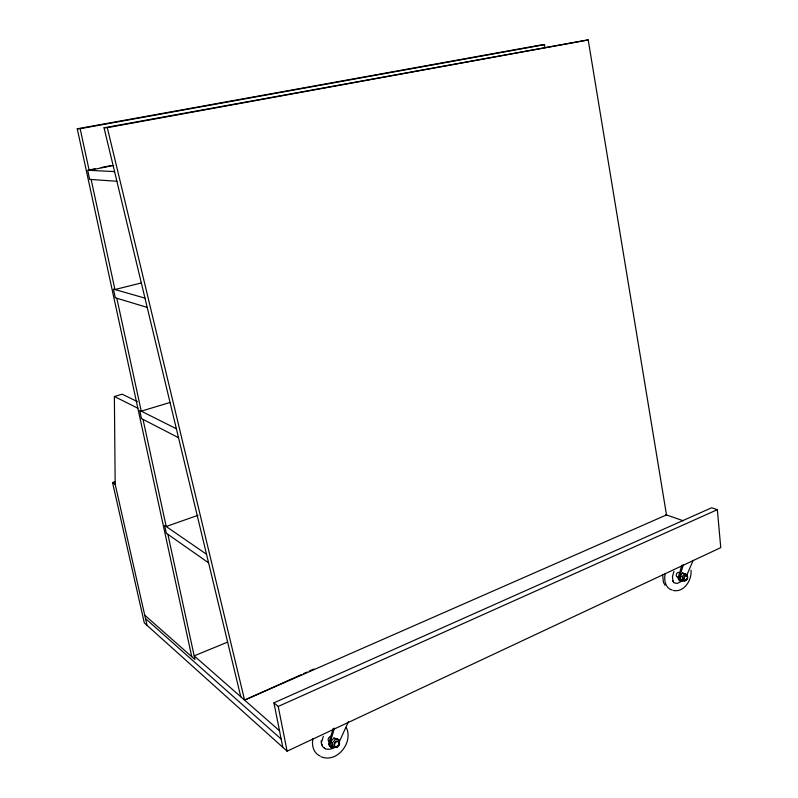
<?xml version="1.0" encoding="UTF-8"?>
<svg xmlns="http://www.w3.org/2000/svg" width="798" height="798" viewBox="0 0 798 798"><rect width="100%" height="100%" fill="white"/><g stroke="black" fill="none" stroke-linecap="round" stroke-linejoin="round"><path stroke-width="1.2" d="M662.609 574.52L663.357 581.762M691.018 570.181C692.036 579.917 684.255 592.645 673.312 590.5M321.704 741.841L323.33 736.305M681.293 580.914A4.499 3.092 -70.2 0 1 678.15 577.802L681.861 565.213M684.455 580.036A4.509 3.102 -70.2 0 1 681.113 581.353A4.509 3.102 -70.2 0 1 679.317 578.271L683.377 564.525M331.439 747.058A5.506 4.199 -55.7 0 1 328.646 743.726L333.175 728.484M335.29 747.307A5.516 4.199 -55.7 0 1 329.574 744.494L334.462 728.075M673.971 571.388L672.465 576.465L672.953 581.263L672.804 580.705L673.721 582.47M686.869 575.039L693.173 560.306M338.841 742.828L348.526 721.442M682.889 580.146L680.335 579.248L684.913 580.964L687.238 578.301M680.425 579.288L680.205 575.717L682.629 573.094M682.44 580.106L682.31 576.565L684.654 573.902L687.108 574.769L687.198 577.124M330.801 741.492L333.893 738.08L337.554 738.848M332.846 746.878L332.407 742.818L335.579 739.467L339.17 740.175L339.599 744.215L336.447 747.566L332.846 746.878L331.16 745.472M680.514 581.852L677.103 583.478L673.921 582.759M333.913 747.447C330.392 750.28 324.317 750.1 322.103 745.731M114.922 481.753L112.548 482.521L144.328 622.929L287.1 751.177L720.754 547.628L717.352 509.673L711.607 507.777L273.933 702.839L282.821 747.327M240.767 696.744L104.039 127.78L107.301 127.66L244.577 700.095L301.355 674.619M303.619 673.602L307.031 672.066M309.295 671.048L313.843 669.013M273.933 702.839L278.213 706.439L717.352 509.673M244.577 700.095L666.5 514.919L588.196 39.9L104.039 127.78M227.62 642.111L194.183 655.856L279.509 730.759M197.954 515.318L166.203 526.51L143.032 419.399M169.894 402.521L141.246 411.16L116.827 298.243M147.022 625.353L115.171 484.286L114.383 396.506L122.214 394.212L137.346 401.584M141.565 282.911L114.942 289.534L91.132 179.48M90.124 169.765L95.022 168.797M101.137 167.59L110.912 165.645M113.595 165.475L89.157 170.323L80.149 128.687L77.246 128.797L191.759 656.704M107.301 127.66L588.196 39.9M77.246 128.797L539.837 45.187L544.555 44.668L544.844 47.132M80.149 128.687L544.555 44.668M114.573 171.61L87.68 170.253L89.655 179.38L116.897 181.266M144.977 298.123L113.426 289.105L115.311 297.784L147.211 307.41M665.722 514.65L683.297 520.805M684.654 573.902L682.539 573.054L687.108 574.769M680.205 575.717L682.31 576.565M678.15 577.802L679.317 578.271M682.799 580.106L684.913 580.964M114.383 396.506L137.864 408.237M176.378 428.785L139.7 410.381L141.485 418.601L178.523 437.713M320.986 756.743C337.055 763.457 353.594 742.449 346.322 727.586M112.548 482.521L115.171 484.286M206.532 554.261L164.617 525.423L166.313 533.224L208.587 562.829M337.484 738.788L339.17 740.175M333.893 738.08L335.579 739.467M332.407 742.818L330.721 741.432L331.24 745.532M328.646 743.726L329.574 744.494M324.387 748.025L325.305 748.793M144.727 615.168L194.981 659.547L167.899 534.341M145.495 618.57L281.165 739.058M663.497 582.321L665.023 585.263M322.522 746.28L321.734 743.965L321.853 744.574M278.213 706.439L287.1 751.177M321.175 740.863L321.325 743.447M320.078 755.955A20.14 15.401 -55.6 0 1 312.936 738.609M329.793 741.751A2.913 2.224 -55.6 0 1 328.277 738.818A2.913 2.224 -55.6 0 1 331.419 736.355M672.165 590.011A16.479 11.372 -70.2 0 1 665.133 573.752M687.098 578.091A2.394 1.646 -70.2 0 1 684.405 579.837A2.394 1.646 -70.2 0 1 684.435 576.246A2.394 1.646 -70.2 0 1 687.108 576.356M678.669 576.585A2.384 1.646 -70.2 0 1 676.395 576.056A2.384 1.646 -70.2 0 1 677.352 572.834A2.384 1.646 -70.2 0 1 679.627 573.363M337.035 746.459A2.933 2.234 -55.8 0 0 338.452 741.751A2.933 2.234 -55.8 0 0 334.232 743.756A2.933 2.234 -55.8 0 0 337.035 746.459M337.404 746.778A2.933 2.234 -55.8 0 0 338.831 742.06A2.933 2.234 -55.8 0 0 334.611 744.065A2.933 2.234 -55.8 0 0 337.404 746.778M686.609 579.797A2.404 1.646 -70.2 0 0 687.028 575.787A2.404 1.646 -70.2 0 0 684.225 578.141A2.404 1.646 -70.2 0 0 686.609 579.797"/></g></svg>
